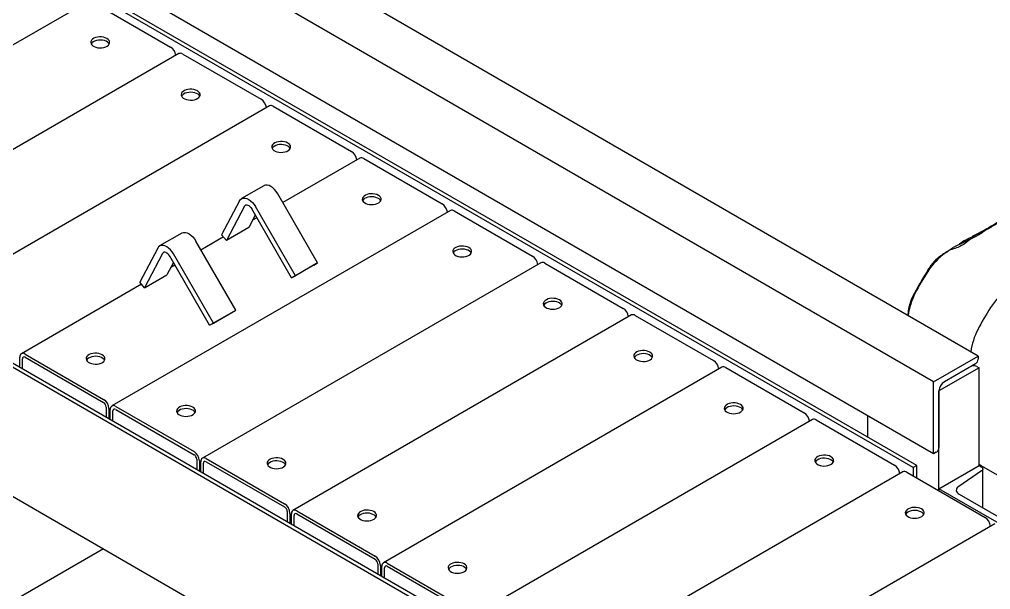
# Model space of a CAD drawing. Header units: millimetres. Extents: x 0 to 11880, y 0 to 8400.
# Drawn here: x 5595 to 6365, y 1551 to 2004 of the extents above; entities that cross this region are included whole.
import ezdxf

# ---------------------------------------------------------------- set-up
doc = ezdxf.new("R2010")
doc.units = ezdxf.units.MM
doc.header["$LTSCALE"] = 20

msp = doc.modelspace()

# ---------------------------------------------------------------- linework, layer by layer
at = {"color": 7, "linetype": 'Continuous', "lineweight": 25}
for p, q in [((6355.66, 1736.59), (3127.72, 3600.04)), ((6320.3, 1716.18), (3092.36, 3579.63)), ((6320.3, 1659.02), (3092.36, 3522.48)), ((6304.04, 1648), (3076.1, 3511.45)), ((6306.87, 1649.64), (3078.93, 3513.09)), ((6018.37, 1483.09), (2790.43, 3346.54)), ((6015.54, 1481.46), (2787.6, 3344.91)), ((5649.37, 2017.96), (5380.67, 1862.84)), ((5652.37, 2017.66), (5714.6, 1981.74)), ((4940.74, 1999.61), (5909.48, 1440.37)), ((5721.22, 1976.49), (5452.51, 1821.37)), ((5724.22, 1976.19), (5786.44, 1940.27)), ((5793.06, 1935.01), (5524.36, 1779.9)), ((5796.06, 1934.72), (5858.28, 1898.79)), ((5864.9, 1893.54), (5803.76, 1858.25)), ((5867.9, 1893.24), (5930.12, 1857.32)), ((5788.69, 1871.66), (5771.01, 1861.45)), ((5769.46, 1859.79), (5755.16, 1832.63)), ((5831.37, 1810.44), (5799.69, 1865.31)), ((5936.74, 1852.07), (5668.04, 1696.95)), ((5773.31, 1855.5), (5759, 1828.34)), ((5810.69, 1798.5), (5779.01, 1853.37)), ((5813.69, 1800.24), (5782.01, 1855.1)), ((5939.74, 1851.77), (6001.97, 1815.85)), ((5781.88, 1848.41), (5776.68, 1838.54)), ((5783.09, 1846.31), (5779.76, 1844.39)), ((6375.17, 1843.92), (6350.75, 1831.33)), ((5776.68, 1838.54), (5759, 1828.34)), ((5723.64, 1834.1), (5705.96, 1823.9)), ((5766.31, 1772.89), (5734.64, 1827.75)), ((5756.6, 1831.02), (5738.71, 1820.69)), ((5759, 1828.34), (5755.16, 1832.63)), ((6352.67, 1830.92), (6335.67, 1822.61)), ((6347.11, 1827.35), (6344.42, 1825.44)), ((6356.69, 1833.02), (6353.71, 1831.43)), ((5704.41, 1822.24), (5690.11, 1795.07)), ((5708.25, 1817.95), (5693.95, 1790.78)), ((5745.63, 1760.95), (5713.96, 1815.81)), ((5748.63, 1762.68), (5716.96, 1817.55)), ((5716.82, 1810.85), (5711.63, 1800.99)), ((5718.03, 1808.76), (5714.71, 1806.84)), ((6008.58, 1810.59), (5739.88, 1655.48)), ((5828.37, 1808.71), (5810.69, 1798.5)), ((5831.37, 1810.44), (5813.69, 1800.24)), ((5828.37, 1808.71), (5831.37, 1810.44)), ((6011.58, 1810.3), (6073.81, 1774.37)), ((5693.95, 1790.78), (5711.63, 1800.99)), ((5810.69, 1798.5), (5813.69, 1800.24)), ((5691.55, 1793.47), (5596.2, 1738.42)), ((5693.95, 1790.78), (5690.11, 1795.07)), ((5745.63, 1760.95), (5763.31, 1771.15)), ((5748.63, 1762.68), (5766.31, 1772.89)), ((5763.31, 1771.15), (5766.31, 1772.89)), ((6080.43, 1769.12), (5811.73, 1614)), ((6083.43, 1768.82), (6145.65, 1732.9)), ((5745.63, 1760.95), (5748.63, 1762.68)), ((5594.96, 1727.52), (5594.96, 1735.68)), ((5597.08, 1726.3), (5597.08, 1734.45)), ((5599.2, 1738.13), (5661.42, 1702.2)), ((5599.2, 1735.68), (5661.42, 1699.75)), ((6320.3, 1716.18), (6355.66, 1736.59)), ((6355.66, 1736.59), (6355.66, 1734.14)), ((6152.27, 1727.65), (5883.57, 1572.53)), ((6155.27, 1727.35), (6217.49, 1691.43)), ((6356.37, 1727.2), (6324.55, 1708.83)), ((6353.54, 1730.47), (6328.79, 1716.18)), ((6354.59, 1728.23), (6356.37, 1727.2)), ((6356.37, 1649.63), (6356.37, 1727.2)), ((6320.3, 1659.02), (6320.3, 1716.18)), ((6324.55, 1629.63), (6324.55, 1708.83)), ((6324.55, 1708.83), (6324.55, 1663.92)), ((5663.55, 1696.08), (5663.55, 1687.92)), ((5671.04, 1696.65), (5733.27, 1660.73)), ((5665.67, 1694.86), (5665.67, 1686.7)), ((5666.8, 1686.05), (5666.8, 1694.2)), ((5668.92, 1684.82), (5668.92, 1692.98)), ((5671.04, 1694.2), (5733.27, 1658.28)), ((6267.98, 1672.09), (6267.98, 1689.23)), ((6224.11, 1686.17), (5955.41, 1531.06)), ((6227.11, 1685.88), (6289.34, 1649.95)), ((6322.43, 1660.25), (6320.3, 1659.02)), ((5735.39, 1654.61), (5735.39, 1646.45)), ((5737.51, 1653.38), (5737.51, 1645.23)), ((5738.64, 1644.57), (5738.64, 1652.73)), ((5740.76, 1643.35), (5740.76, 1651.5)), ((5742.88, 1655.18), (5805.11, 1619.26)), ((5742.88, 1652.73), (5805.11, 1616.81)), ((6306.87, 1649.64), (6304.04, 1648)), ((6306.87, 1639.83), (6306.87, 1649.64)), ((6324.55, 1631.26), (6356.37, 1649.63)), ((6356.37, 1649.63), (6358.14, 1648.61)), ((6295.95, 1644.7), (6027.25, 1489.58)), ((6298.95, 1644.4), (6361.18, 1608.48)), ((6304.04, 1648), (6304.04, 1641.46)), ((6358.36, 1645.48), (6340.17, 1633.15)), ((6359.31, 1616.09), (6359.31, 1646.97)), ((6360.19, 1648.28), (6404.45, 1622.73)), ((6324.55, 1629.63), (6324.55, 1631.26)), ((6381.12, 1598.61), (6324.55, 1631.26)), ((6340.6, 1626.89), (6373.55, 1607.87)), ((5807.23, 1613.13), (5807.23, 1604.98)), ((5809.35, 1611.91), (5809.35, 1603.75)), ((5810.48, 1603.1), (5810.48, 1611.26)), ((5814.72, 1613.71), (5876.95, 1577.78)), ((5814.72, 1611.26), (5876.95, 1575.33)), ((5812.6, 1601.87), (5812.6, 1610.03)), ((6368.97, 1603.41), (6100.27, 1448.29)), ((5661.31, 1583.63), (5506.09, 1494.02)), ((5879.07, 1571.66), (5879.07, 1563.5)), ((5881.19, 1570.43), (5881.19, 1562.28)), ((5882.32, 1561.63), (5882.32, 1569.78)), ((5884.45, 1560.4), (5884.45, 1568.56)), ((5886.57, 1572.23), (5948.79, 1536.31)), ((5886.57, 1569.78), (5948.79, 1533.86))]:
    msp.add_line(p, q, dxfattribs=at)
at = {"color": 7, "linetype": 'Continuous', "lineweight": 25, "flags": 128}
for points in [[(5664.04, 1988.48), (5662.78, 1989.06), (5661.32, 1989.48), (5659.75, 1989.71), (5658.13, 1989.73), (5656.54, 1989.55), (5655.05, 1989.18), (5653.73, 1988.64), (5652.65, 1987.94), (5651.85, 1987.13), (5651.37, 1986.23), (5651.24, 1985.3), (5651.46, 1984.37), (5652.02, 1983.49), (5652.89, 1982.7), (5654.04, 1982.04), (5655.4, 1981.54), (5656.93, 1981.21), (5658.53, 1981.09), (5660.15, 1981.16), (5661.7, 1981.44), (5663.11, 1981.9), (5664.32, 1982.52), (5665.27, 1983.28), (5665.91, 1984.14), (5666.21, 1985.06), (5666.17, 1986), (5665.78, 1986.91), (5665.06, 1987.75), (5664.04, 1988.48)], [(5665.93, 1984.19), (5665.46, 1984.89), (5664.58, 1985.68), (5663.44, 1986.34), (5662.07, 1986.85), (5660.55, 1987.17), (5658.94, 1987.29), (5657.32, 1987.22), (5655.77, 1986.94), (5654.36, 1986.48), (5653.15, 1985.86), (5652.21, 1985.1), (5651.57, 1984.24), (5651.54, 1984.19)], [(5735.88, 1947), (5734.62, 1947.59), (5733.17, 1948.01), (5731.59, 1948.23), (5729.97, 1948.26), (5728.38, 1948.08), (5726.89, 1947.71), (5725.57, 1947.17), (5724.49, 1946.47), (5723.69, 1945.65), (5723.21, 1944.76), (5723.08, 1943.83), (5723.3, 1942.9), (5723.86, 1942.02), (5724.73, 1941.23), (5725.88, 1940.57), (5727.25, 1940.06), (5728.77, 1939.74), (5730.38, 1939.61), (5731.99, 1939.69), (5733.54, 1939.96), (5734.95, 1940.43), (5736.16, 1941.05), (5737.11, 1941.81), (5737.75, 1942.67), (5738.05, 1943.59), (5738.01, 1944.53), (5737.62, 1945.44), (5736.9, 1946.27), (5735.88, 1947)], [(5737.77, 1942.72), (5737.3, 1943.42), (5736.42, 1944.21), (5735.28, 1944.87), (5733.91, 1945.37), (5732.39, 1945.69), (5730.78, 1945.82), (5729.17, 1945.74), (5727.62, 1945.47), (5726.2, 1945.01), (5725, 1944.38), (5724.05, 1943.62), (5723.41, 1942.76), (5723.39, 1942.72)], [(5807.72, 1905.53), (5806.46, 1906.12), (5805.01, 1906.53), (5803.43, 1906.76), (5801.81, 1906.78), (5800.22, 1906.61), (5798.73, 1906.24), (5797.41, 1905.69), (5796.33, 1904.99), (5795.53, 1904.18), (5795.06, 1903.28), (5794.92, 1902.35), (5795.14, 1901.42), (5795.7, 1900.55), (5796.58, 1899.76), (5797.72, 1899.09), (5799.09, 1898.59), (5800.61, 1898.27), (5802.22, 1898.14), (5803.83, 1898.22), (5805.38, 1898.49), (5806.8, 1898.95), (5808, 1899.58), (5808.95, 1900.34), (5809.59, 1901.2), (5809.9, 1902.12), (5809.85, 1903.05), (5809.46, 1903.96), (5808.74, 1904.8), (5807.72, 1905.53)], [(5809.61, 1901.24), (5809.14, 1901.94), (5808.27, 1902.73), (5807.12, 1903.39), (5805.75, 1903.9), (5804.23, 1904.22), (5802.62, 1904.35), (5801.01, 1904.27), (5799.46, 1904), (5798.05, 1903.54), (5796.84, 1902.91), (5795.89, 1902.15), (5795.25, 1901.29), (5795.23, 1901.24)], [(5799.69, 1865.31), (5798.54, 1867.07), (5797.23, 1868.64), (5795.81, 1869.98), (5794.32, 1871.03), (5792.84, 1871.76), (5791.4, 1872.12), (5790.07, 1872.13), (5788.88, 1871.76), (5788.69, 1871.66)], [(5769.46, 1859.79), (5770.22, 1860.84), (5771.21, 1861.56), (5772.39, 1861.92), (5773.72, 1861.92), (5775.16, 1861.55), (5776.65, 1860.83), (5778.13, 1859.78), (5779.55, 1858.44), (5780.86, 1856.86), (5782.01, 1855.1)], [(5879.57, 1864.06), (5878.3, 1864.64), (5876.85, 1865.06), (5875.28, 1865.29), (5873.65, 1865.31), (5872.06, 1865.13), (5870.57, 1864.76), (5869.25, 1864.22), (5868.17, 1863.52), (5867.37, 1862.71), (5866.9, 1861.81), (5866.77, 1860.88), (5866.99, 1859.95), (5867.54, 1859.07), (5868.42, 1858.28), (5869.56, 1857.62), (5870.93, 1857.12), (5872.45, 1856.79), (5874.06, 1856.67), (5875.68, 1856.74), (5877.23, 1857.02), (5878.64, 1857.48), (5879.85, 1858.1), (5880.79, 1858.86), (5881.43, 1859.72), (5881.74, 1860.64), (5881.69, 1861.58), (5881.3, 1862.49), (5880.58, 1863.33), (5879.57, 1864.06)], [(5881.46, 1859.77), (5880.98, 1860.47), (5880.11, 1861.26), (5878.96, 1861.92), (5877.6, 1862.42), (5876.07, 1862.75), (5874.47, 1862.87), (5872.85, 1862.8), (5871.3, 1862.52), (5869.89, 1862.06), (5868.68, 1861.44), (5867.73, 1860.68), (5867.09, 1859.82), (5867.07, 1859.77)], [(5773.31, 1855.5), (5773.75, 1856.07), (5774.36, 1856.41), (5775.09, 1856.48), (5775.9, 1856.3), (5776.74, 1855.87), (5777.57, 1855.2), (5778.35, 1854.36), (5779.01, 1853.37)], [(5723.64, 1834.1), (5723.83, 1834.21), (5725.01, 1834.57), (5726.35, 1834.57), (5727.78, 1834.2), (5729.27, 1833.48), (5730.75, 1832.43), (5732.17, 1831.09), (5733.48, 1829.51), (5734.64, 1827.75)], [(5716.96, 1817.55), (5715.81, 1819.31), (5714.5, 1820.88), (5713.07, 1822.22), (5711.59, 1823.27), (5710.11, 1824), (5708.67, 1824.36), (5707.34, 1824.37), (5706.15, 1824), (5705.16, 1823.28), (5704.41, 1822.24)], [(5951.41, 1822.58), (5950.14, 1823.17), (5948.69, 1823.59), (5947.12, 1823.81), (5945.5, 1823.84), (5943.9, 1823.66), (5942.41, 1823.29), (5941.1, 1822.74), (5940.01, 1822.05), (5939.22, 1821.23), (5938.74, 1820.34), (5938.61, 1819.4), (5938.83, 1818.48), (5939.39, 1817.6), (5940.26, 1816.81), (5941.41, 1816.15), (5942.77, 1815.64), (5944.3, 1815.32), (5945.9, 1815.19), (5947.52, 1815.27), (5949.07, 1815.54), (5950.48, 1816.01), (5951.69, 1816.63), (5952.63, 1817.39), (5953.28, 1818.25), (5953.58, 1819.17), (5953.54, 1820.11), (5953.15, 1821.01), (5952.42, 1821.85), (5951.41, 1822.58)], [(5953.3, 1818.3), (5952.82, 1819), (5951.95, 1819.78), (5950.8, 1820.45), (5949.44, 1820.95), (5947.92, 1821.27), (5946.31, 1821.4), (5944.69, 1821.32), (5943.14, 1821.05), (5941.73, 1820.59), (5940.52, 1819.96), (5939.58, 1819.2), (5938.94, 1818.34), (5938.91, 1818.3)], [(6329.69, 1818.36), (6330.14, 1818.67), (6330.59, 1818.98), (6331.05, 1819.28), (6331.5, 1819.59), (6331.95, 1819.89), (6332.4, 1820.2), (6332.86, 1820.5), (6333.31, 1820.8)], [(5713.96, 1815.81), (5713.29, 1816.8), (5712.52, 1817.65), (5711.69, 1818.31), (5710.84, 1818.75), (5710.03, 1818.93), (5709.31, 1818.85), (5708.7, 1818.52), (5708.25, 1817.95)], [(6023.25, 1781.11), (6021.99, 1781.7), (6020.53, 1782.11), (6018.96, 1782.34), (6017.34, 1782.36), (6015.75, 1782.19), (6014.26, 1781.82), (6012.94, 1781.27), (6011.86, 1780.57), (6011.06, 1779.76), (6010.58, 1778.86), (6010.45, 1777.93), (6010.67, 1777), (6011.23, 1776.12), (6012.1, 1775.34), (6013.25, 1774.67), (6014.62, 1774.17), (6016.14, 1773.85), (6017.74, 1773.72), (6019.36, 1773.8), (6020.91, 1774.07), (6022.32, 1774.53), (6023.53, 1775.16), (6024.48, 1775.92), (6025.12, 1776.78), (6025.42, 1777.7), (6025.38, 1778.63), (6024.99, 1779.54), (6024.27, 1780.38), (6023.25, 1781.11)], [(6025.14, 1776.82), (6024.67, 1777.52), (6023.79, 1778.31), (6022.65, 1778.97), (6021.28, 1779.48), (6019.76, 1779.8), (6018.15, 1779.93), (6016.53, 1779.85), (6014.98, 1779.58), (6013.57, 1779.12), (6012.36, 1778.49), (6011.42, 1777.73), (6010.78, 1776.87), (6010.75, 1776.82)], [(5660.36, 1737.51), (5659.1, 1738.1), (5657.65, 1738.52), (5656.07, 1738.74), (5654.45, 1738.77), (5652.86, 1738.59), (5651.37, 1738.22), (5650.05, 1737.67), (5648.97, 1736.98), (5648.17, 1736.16), (5647.69, 1735.27), (5647.56, 1734.33), (5647.78, 1733.41), (5648.34, 1732.53), (5649.21, 1731.74), (5650.36, 1731.08), (5651.73, 1730.57), (5653.25, 1730.25), (5654.86, 1730.12), (5656.47, 1730.2), (5658.02, 1730.47), (5659.44, 1730.94), (5660.64, 1731.56), (5661.59, 1732.32), (5662.23, 1733.18), (5662.54, 1734.1), (5662.49, 1735.04), (5662.1, 1735.95), (5661.38, 1736.78), (5660.36, 1737.51)], [(5662.25, 1733.23), (5661.78, 1733.93), (5660.91, 1734.71), (5659.76, 1735.38), (5658.39, 1735.88), (5656.87, 1736.2), (5655.26, 1736.33), (5653.65, 1736.25), (5652.1, 1735.98), (5650.68, 1735.52), (5649.48, 1734.89), (5648.53, 1734.13), (5647.89, 1733.27), (5647.87, 1733.23)], [(6095.09, 1739.64), (6093.83, 1740.22), (6092.38, 1740.64), (6090.8, 1740.86), (6089.18, 1740.89), (6087.59, 1740.71), (6086.1, 1740.34), (6084.78, 1739.8), (6083.7, 1739.1), (6082.9, 1738.29), (6082.42, 1737.39), (6082.29, 1736.46), (6082.51, 1735.53), (6083.07, 1734.65), (6083.94, 1733.86), (6085.09, 1733.2), (6086.46, 1732.7), (6087.98, 1732.37), (6089.59, 1732.25), (6091.2, 1732.32), (6092.75, 1732.6), (6094.16, 1733.06), (6095.37, 1733.68), (6096.32, 1734.44), (6096.96, 1735.3), (6097.26, 1736.22), (6097.22, 1737.16), (6096.83, 1738.07), (6096.11, 1738.91), (6095.09, 1739.64)], [(6096.98, 1735.35), (6096.51, 1736.05), (6095.64, 1736.84), (6094.49, 1737.5), (6093.12, 1738), (6091.6, 1738.33), (6089.99, 1738.45), (6088.38, 1738.38), (6086.83, 1738.1), (6085.41, 1737.64), (6084.21, 1737.02), (6083.26, 1736.26), (6082.62, 1735.4), (6082.6, 1735.35)], [(5732.21, 1696.04), (5730.94, 1696.63), (5729.49, 1697.04), (5727.91, 1697.27), (5726.29, 1697.29), (5724.7, 1697.12), (5723.21, 1696.75), (5721.89, 1696.2), (5720.81, 1695.5), (5720.01, 1694.69), (5719.54, 1693.79), (5719.41, 1692.86), (5719.62, 1691.93), (5720.18, 1691.05), (5721.06, 1690.27), (5722.2, 1689.6), (5723.57, 1689.1), (5725.09, 1688.78), (5726.7, 1688.65), (5728.32, 1688.73), (5729.87, 1689), (5731.28, 1689.46), (5732.48, 1690.09), (5733.43, 1690.85), (5734.07, 1691.71), (5734.38, 1692.63), (5734.33, 1693.56), (5733.94, 1694.47), (5733.22, 1695.31), (5732.21, 1696.04)], [(6166.93, 1698.16), (6165.67, 1698.75), (6164.22, 1699.17), (6162.64, 1699.39), (6161.02, 1699.42), (6159.43, 1699.24), (6157.94, 1698.87), (6156.62, 1698.32), (6155.54, 1697.63), (6154.74, 1696.81), (6154.27, 1695.92), (6154.13, 1694.98), (6154.35, 1694.06), (6154.91, 1693.18), (6155.79, 1692.39), (6156.93, 1691.73), (6158.3, 1691.22), (6159.82, 1690.9), (6161.43, 1690.77), (6163.04, 1690.85), (6164.6, 1691.12), (6166.01, 1691.58), (6167.21, 1692.21), (6168.16, 1692.97), (6168.8, 1693.83), (6169.11, 1694.75), (6169.06, 1695.69), (6168.67, 1696.59), (6167.95, 1697.43), (6166.93, 1698.16)], [(6168.83, 1693.88), (6168.35, 1694.58), (6167.48, 1695.36), (6166.33, 1696.03), (6164.96, 1696.53), (6163.44, 1696.85), (6161.83, 1696.98), (6160.22, 1696.9), (6158.67, 1696.63), (6157.26, 1696.17), (6156.05, 1695.54), (6155.1, 1694.78), (6154.46, 1693.92), (6154.44, 1693.88)], [(5734.1, 1691.75), (5733.62, 1692.45), (5732.75, 1693.24), (5731.6, 1693.9), (5730.23, 1694.41), (5728.71, 1694.73), (5727.11, 1694.86), (5725.49, 1694.78), (5723.94, 1694.51), (5722.53, 1694.05), (5721.32, 1693.42), (5720.37, 1692.66), (5719.73, 1691.8), (5719.71, 1691.75)], [(6238.78, 1656.69), (6237.51, 1657.28), (6236.06, 1657.69), (6234.49, 1657.92), (6232.86, 1657.94), (6231.27, 1657.77), (6229.78, 1657.4), (6228.47, 1656.85), (6227.38, 1656.15), (6226.58, 1655.34), (6226.11, 1654.44), (6225.98, 1653.51), (6226.2, 1652.58), (6226.75, 1651.7), (6227.63, 1650.91), (6228.77, 1650.25), (6230.14, 1649.75), (6231.66, 1649.43), (6233.27, 1649.3), (6234.89, 1649.38), (6236.44, 1649.65), (6237.85, 1650.11), (6239.06, 1650.74), (6240, 1651.5), (6240.64, 1652.36), (6240.95, 1653.28), (6240.9, 1654.21), (6240.51, 1655.12), (6239.79, 1655.96), (6238.78, 1656.69)], [(5804.05, 1654.57), (5802.78, 1655.15), (5801.33, 1655.57), (5799.76, 1655.79), (5798.14, 1655.82), (5796.54, 1655.64), (5795.05, 1655.27), (5793.74, 1654.73), (5792.65, 1654.03), (5791.85, 1653.22), (5791.38, 1652.32), (5791.25, 1651.39), (5791.47, 1650.46), (5792.03, 1649.58), (5792.9, 1648.79), (5794.05, 1648.13), (5795.41, 1647.63), (5796.93, 1647.3), (5798.54, 1647.18), (5800.16, 1647.25), (5801.71, 1647.53), (5803.12, 1647.99), (5804.33, 1648.61), (5805.27, 1649.37), (5805.91, 1650.23), (5806.22, 1651.15), (5806.18, 1652.09), (5805.78, 1653), (5805.06, 1653.84), (5804.05, 1654.57)], [(5805.94, 1650.28), (5805.46, 1650.98), (5804.59, 1651.77), (5803.44, 1652.43), (5802.08, 1652.93), (5800.55, 1653.26), (5798.95, 1653.38), (5797.33, 1653.31), (5795.78, 1653.03), (5794.37, 1652.57), (5793.16, 1651.95), (5792.22, 1651.19), (5791.57, 1650.33), (5791.55, 1650.28)], [(6240.67, 1652.4), (6240.19, 1653.1), (6239.32, 1653.89), (6238.17, 1654.55), (6236.81, 1655.06), (6235.28, 1655.38), (6233.68, 1655.51), (6232.06, 1655.43), (6230.51, 1655.16), (6229.1, 1654.69), (6227.89, 1654.07), (6226.94, 1653.31), (6226.3, 1652.45), (6226.28, 1652.4)], [(6358.14, 1648.61), (6358.62, 1648.28), (6358.98, 1647.9), (6359.21, 1647.49), (6359.31, 1647.07), (6359.27, 1646.64), (6359.09, 1646.22), (6358.78, 1645.83), (6358.36, 1645.48)], [(6340.17, 1633.15), (6339.31, 1632.45), (6338.7, 1631.67), (6338.34, 1630.83), (6338.26, 1629.97), (6338.46, 1629.12), (6338.93, 1628.31), (6339.65, 1627.55), (6340.6, 1626.89)], [(5875.89, 1613.09), (5874.63, 1613.68), (5873.17, 1614.1), (5871.6, 1614.32), (5869.98, 1614.35), (5868.38, 1614.17), (5866.9, 1613.8), (5865.58, 1613.25), (5864.49, 1612.56), (5863.7, 1611.74), (5863.22, 1610.85), (5863.09, 1609.91), (5863.31, 1608.99), (5863.87, 1608.11), (5864.74, 1607.32), (5865.89, 1606.66), (5867.25, 1606.15), (5868.78, 1605.83), (5870.38, 1605.7), (5872, 1605.78), (5873.55, 1606.05), (5874.96, 1606.51), (5876.17, 1607.14), (5877.12, 1607.9), (5877.76, 1608.76), (5878.06, 1609.68), (5878.02, 1610.62), (5877.63, 1611.52), (5876.91, 1612.36), (5875.89, 1613.09)], [(5877.78, 1608.81), (5877.31, 1609.51), (5876.43, 1610.29), (5875.29, 1610.96), (5873.92, 1611.46), (5872.4, 1611.78), (5870.79, 1611.91), (5869.17, 1611.83), (5867.62, 1611.56), (5866.21, 1611.1), (5865, 1610.47), (5864.06, 1609.71), (5863.42, 1608.85), (5863.39, 1608.81)], [(6310.62, 1615.22), (6309.35, 1615.8), (6307.9, 1616.22), (6306.33, 1616.44), (6304.71, 1616.47), (6303.11, 1616.29), (6301.62, 1615.92), (6300.31, 1615.38), (6299.22, 1614.68), (6298.43, 1613.86), (6297.95, 1612.97), (6297.82, 1612.04), (6298.04, 1611.11), (6298.6, 1610.23), (6299.47, 1609.44), (6300.62, 1608.78), (6301.98, 1608.28), (6303.51, 1607.95), (6305.11, 1607.83), (6306.73, 1607.9), (6308.28, 1608.18), (6309.69, 1608.64), (6310.9, 1609.26), (6311.84, 1610.02), (6312.49, 1610.88), (6312.79, 1611.8), (6312.75, 1612.74), (6312.36, 1613.65), (6311.64, 1614.49), (6310.62, 1615.22)], [(6312.51, 1610.93), (6312.03, 1611.63), (6311.16, 1612.42), (6310.01, 1613.08), (6308.65, 1613.58), (6307.13, 1613.91), (6305.52, 1614.03), (6303.9, 1613.96), (6302.35, 1613.68), (6300.94, 1613.22), (6299.73, 1612.6), (6298.79, 1611.84), (6298.15, 1610.98), (6298.12, 1610.93)], [(5947.73, 1571.62), (5946.47, 1572.21), (5945.01, 1572.62), (5943.44, 1572.85), (5941.82, 1572.87), (5940.23, 1572.7), (5938.74, 1572.33), (5937.42, 1571.78), (5936.34, 1571.08), (5935.54, 1570.27), (5935.06, 1569.37), (5934.93, 1568.44), (5935.15, 1567.51), (5935.71, 1566.63), (5936.58, 1565.85), (5937.73, 1565.18), (5939.1, 1564.68), (5940.62, 1564.36), (5942.23, 1564.23), (5943.84, 1564.31), (5945.39, 1564.58), (5946.8, 1565.04), (5948.01, 1565.67), (5948.96, 1566.43), (5949.6, 1567.29), (5949.9, 1568.21), (5949.86, 1569.14), (5949.47, 1570.05), (5948.75, 1570.89), (5947.73, 1571.62)], [(5949.62, 1567.33), (5949.15, 1568.03), (5948.27, 1568.82), (5947.13, 1569.48), (5945.76, 1569.99), (5944.24, 1570.31), (5942.63, 1570.44), (5941.02, 1570.36), (5939.46, 1570.09), (5938.05, 1569.62), (5936.85, 1569), (5935.9, 1568.24), (5935.26, 1567.38), (5935.23, 1567.33)]]:
    msp.add_lwpolyline(points, dxfattribs=at)
at = {"color": 7, "linetype": 'Continuous', "lineweight": 25}
for centre, radius, start, end in [((5709.52, 1973.88), 9.36, 7.44622, 57.14065), ((5722.46, 1973.74), 3.02, 54.38242, 114.30712), ((5781.36, 1932.41), 9.36, 7.44622, 57.14065), ((5794.3, 1932.26), 3.02, 54.38242, 114.30712), ((5853.2, 1890.93), 9.36, 7.44622, 57.14065), ((5866.14, 1890.79), 3.02, 54.38242, 114.30712), ((5925.05, 1849.46), 9.36, 7.44622, 57.14065), ((5937.98, 1849.32), 3.02, 54.38242, 114.30712), ((5996.89, 1807.99), 9.36, 7.44622, 57.14065), ((6360.33, 1775.04), 53.07, 125.26875, 147.43278), ((6009.83, 1807.84), 3.02, 54.38242, 114.30712), ((6461.2, 1708.03), 174.16, 146.71991, 153.28009), ((6412.05, 1745.23), 55.25, 125.26875, 147.43278), ((6353.67, 1761.52), 54.06, 152.67525, 172.39774), ((6068.73, 1766.51), 9.36, 7.44622, 57.14065), ((6513.26, 1677.98), 176.75, 146.71991, 153.28009), ((6081.67, 1766.37), 3.02, 54.38242, 114.30712), ((6405.82, 1731.45), 56.75, 152.72315, 171.30926), ((5597.54, 1736.1), 2.62, 50.79671, 189.21404), ((5598.37, 1734.66), 1.31, 50.79671, 189.21404), ((6140.57, 1725.04), 9.36, 7.44622, 57.14065), ((6153.51, 1724.9), 3.02, 54.38242, 114.30712), ((6351.77, 1722.77), 6.14, 62.62532, 100.28508), ((6351.05, 1734.35), 4.61, 302.60548, 357.39452), ((6333.76, 1708.41), 9.22, 122.60548, 177.39452), ((5656.46, 1694.44), 9.22, 2.60548, 57.39452), ((5658.94, 1695.87), 4.61, 2.60548, 57.39452), ((5669.38, 1694.62), 2.62, 50.79671, 189.21404), ((5670.21, 1693.19), 1.31, 50.79671, 189.21404), ((6212.42, 1683.57), 9.36, 7.44622, 57.14065), ((6225.35, 1683.42), 3.02, 54.38242, 114.30712), ((5728.3, 1652.96), 9.22, 2.60548, 57.39452), ((5730.78, 1654.4), 4.61, 2.60548, 57.39452), ((6319.94, 1664.13), 4.61, 302.60548, 357.39452), ((5741.23, 1653.15), 2.62, 50.79671, 189.21404), ((5742.05, 1651.71), 1.31, 50.79671, 189.21404), ((6284.26, 1642.09), 9.36, 7.44622, 57.14065), ((6377.33, 1677.96), 34.27, 232.29442, 239.99381), ((6297.19, 1641.95), 3.02, 54.38242, 114.30712), ((5800.14, 1611.49), 9.22, 2.60548, 57.39452), ((5802.62, 1612.92), 4.61, 2.60548, 57.39452), ((5813.07, 1611.67), 2.62, 50.79671, 189.21404), ((5813.9, 1610.24), 1.31, 50.79671, 189.21404), ((6356.17, 1600.68), 9.27, 4.22374, 57.29996), ((5871.98, 1570.02), 9.22, 2.60548, 57.39452), ((5874.47, 1571.45), 4.61, 2.60548, 57.39452), ((5884.91, 1570.2), 2.62, 50.79671, 189.21404), ((5885.74, 1568.77), 1.31, 50.79671, 189.21404)]:
    msp.add_arc(centre, radius, start, end, dxfattribs=at)
for points, knots in [([(6388.19, 1852.48), (6384.26, 1850.19), (6377.16, 1846.04), (6368.13, 1840.77), (6363.07, 1837.82), (6361.15, 1836.69)], [0, 0, 0, 0, 0.434236, 0.784661, 1, 1, 1, 1]), ([(6364.18, 1837.78), (6363.11, 1837.24), (6360.75, 1836.05), (6357, 1834.16), (6352.76, 1832.03), (6348.08, 1829.68), (6344.84, 1828.06), (6343.13, 1827.2)], [0, 0, 0, 0, 0.150208, 0.329206, 0.529802, 0.753014, 1, 1, 1, 1]), ([(6359.4, 1834.83), (6358.97, 1834.52), (6358.11, 1833.9), (6357.17, 1833.31), (6356.69, 1833.02)], [0, 0, 0, 0, 0.499044, 1, 1, 1, 1]), ([(6362.49, 1836.87), (6361.95, 1836.55), (6360.86, 1835.9), (6359.89, 1835.19), (6359.4, 1834.83)], [0, 0, 0, 0, 0.499041, 1, 1, 1, 1]), ([(6366, 1838.64), (6365.39, 1838.37), (6364.18, 1837.81), (6363.06, 1837.19), (6362.49, 1836.87)], [0, 0, 0, 0, 0.499075, 1, 1, 1, 1]), ([(6340.71, 1825.37), (6341.25, 1825.89), (6342.05, 1826.65), (6342.87, 1827.01), (6343.13, 1827.13)], [0, 0, 0, 0, 0.68313, 1, 1, 1, 1]), ([(6353.71, 1831.43), (6353.11, 1831.13), (6351.89, 1830.53), (6349.61, 1829.21), (6348.11, 1828.1), (6347.11, 1827.35)], [0, 0, 0, 0, 0.251096, 0.502197, 1, 1, 1, 1]), ([(6333.31, 1820.8), (6332.78, 1820.47), (6331.7, 1819.8), (6330.02, 1818.77), (6328.74, 1817.98), (6328.1, 1817.59)], [0, 0, 0, 0, 0.3257003, 0.6628275, 1, 1, 1, 1]), ([(6344.42, 1825.44), (6343.16, 1824.7), (6340.61, 1823.2), (6336.78, 1821.64), (6334.21, 1821.02), (6333.31, 1820.8)], [0, 0, 0, 0, 0.3865855, 0.7858325, 1, 1, 1, 1]), ([(6333.4, 1820.95), (6333.72, 1821.26), (6334.45, 1821.98), (6335.22, 1822.35), (6335.66, 1822.56)], [0, 0, 0, 0, 0.4352707, 1, 1, 1, 1]), ([(6324.99, 1815.35), (6323.69, 1814.29), (6321.43, 1812.44), (6318.42, 1808.97), (6316.86, 1806.61), (6316.07, 1805.41)], [0, 0, 0, 0, 0.395782, 0.692889, 1, 1, 1, 1]), ([(6328.1, 1817.59), (6327.65, 1817.27), (6326.9, 1816.74), (6325.86, 1815.99), (6325.28, 1815.56), (6324.99, 1815.35)], [0, 0, 0, 0, 0.437905, 0.718946, 1, 1, 1, 1]), ([(6316.07, 1805.41), (6315.05, 1803.73), (6313, 1800.38), (6309.03, 1793.62), (6306.19, 1788.47), (6304.3, 1785.03)], [0, 0, 0, 0, 0.250136, 0.500273, 1, 1, 1, 1]), ([(6304.3, 1785.03), (6303.49, 1783.36), (6302.06, 1780.44), (6300.73, 1776.11), (6300.35, 1773.61), (6300.15, 1772.34)], [0, 0, 0, 0, 0.3957817, 0.6928886, 1, 1, 1, 1]), ([(6300.15, 1772.34), (6300.09, 1771.78), (6299.99, 1770.86), (6299.88, 1769.7), (6299.82, 1769.09), (6299.8, 1768.84)], [0, 0, 0, 0, 0.478594, 0.785875, 1, 1, 1, 1])]:
    msp.add_open_spline(points, degree=3, knots=knots, dxfattribs=at)

doc.saveas('drawing.dxf')
